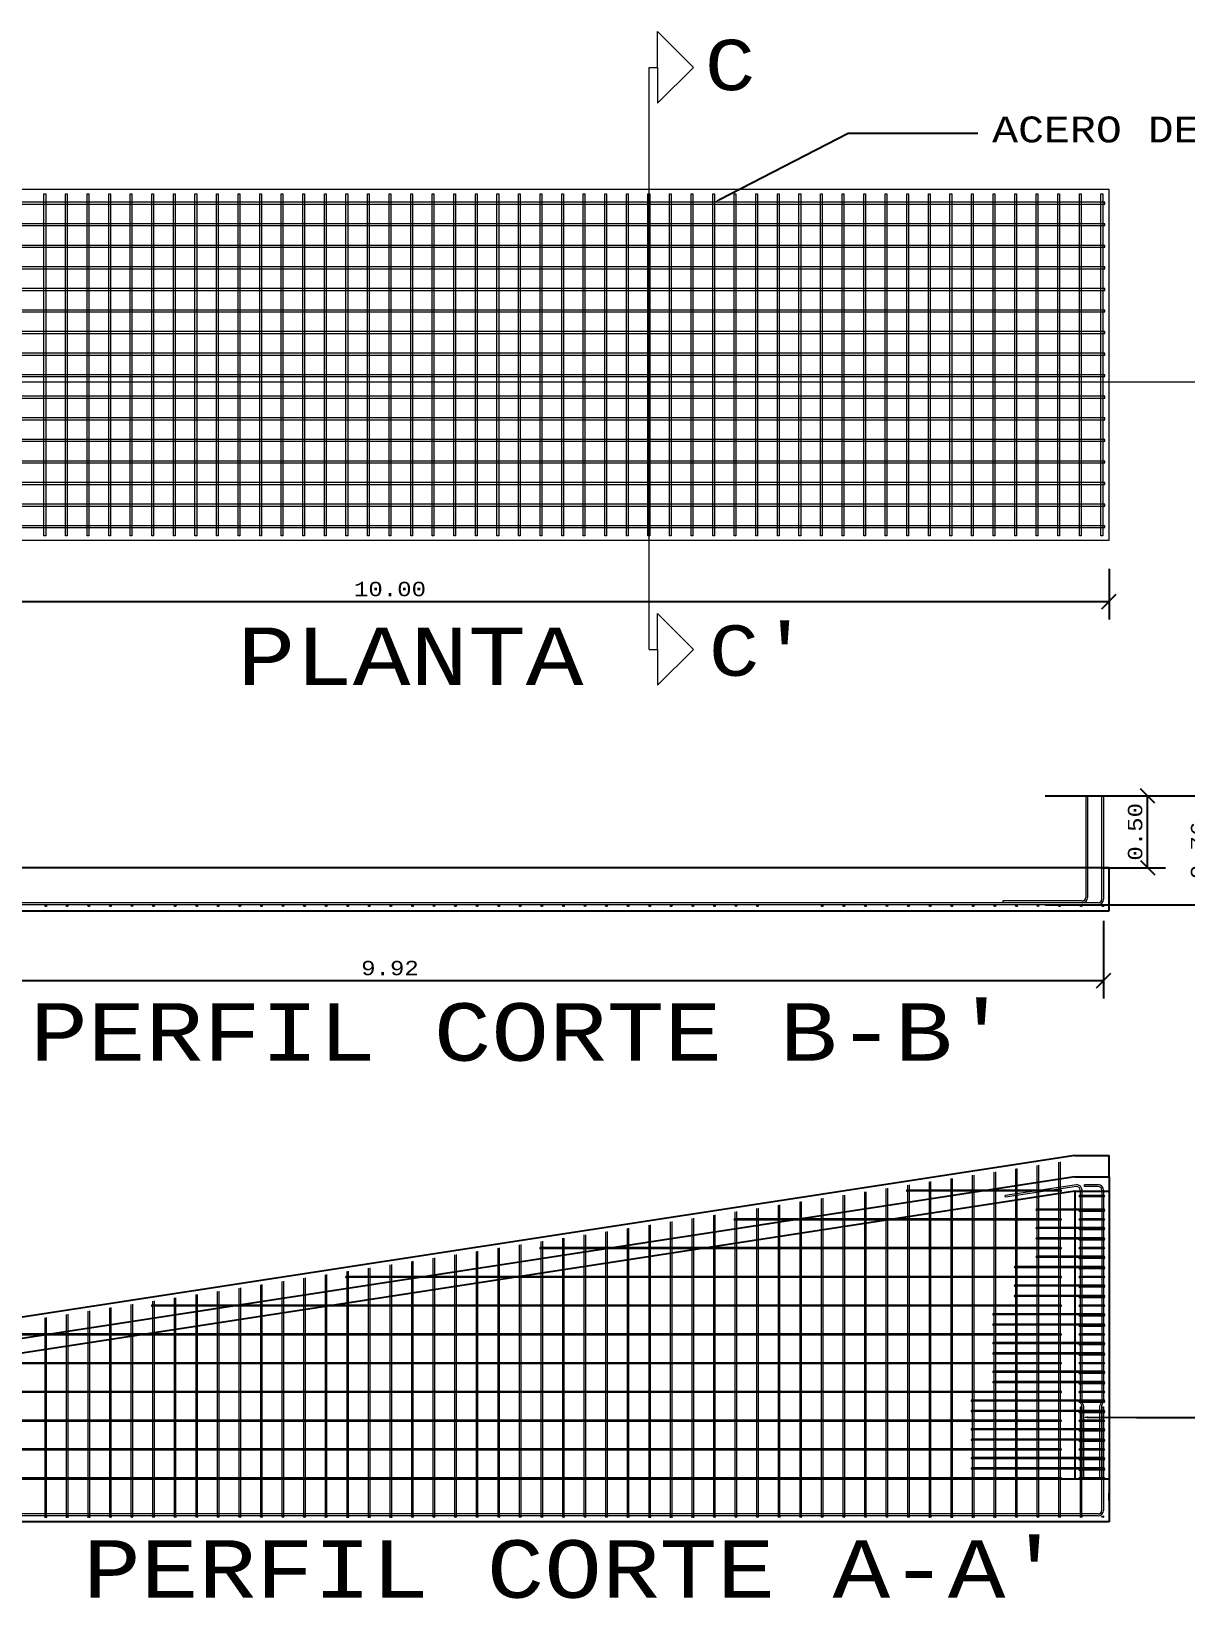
# Model space of a CAD drawing. Header units: metres. Extents: x -108 to 1267, y -15 to 572.
# Drawn here: x 27.94 to 35.96, y 24.5 to 35.4 of the extents above; entities that cross this region are included whole.
import ezdxf
from ezdxf import colors
from ezdxf.entities.mleader import LeaderData, LeaderLine
from ezdxf.math import Vec2, Vec3

# ---------------------------------------------------------------- set-up
doc = ezdxf.new("R2010")
doc.units = ezdxf.units.M
doc.linetypes.add('CENTRO', pattern=[50.8, 31.75, -6.35, 6.35, -6.35])
doc.layers.get('Defpoints').update_dxf_attribs({"lineweight": 0})
for name, color, linetype, lineweight in [('Acero de refuerzo', 150, 'Continuous', 0), ('Acero de refuerzo estribos', 92, 'Continuous', 0), ('Cotas', 144, 'Continuous', 0), ('Ejes', 210, 'CENTRO', 0), ('Muros', 7, 'Continuous', 0)]:
    doc.layers.add(name, color=color, linetype=linetype, lineweight=lineweight)
doc.layers.add('Acero de refuerzo horizontal (transparente)', color=30, linetype='Continuous', lineweight=0, transparency=0.75)
doc.styles.add('corrier new', font='cour.ttf', dxfattribs={"height": 0.1})
doc.styles.get("Standard").update_dxf_attribs({"font": 'cour.ttf', "height": 0.1})
doc.dimstyles.new('Ing_metros_anotativa', dxfattribs={"dimscale": 0, "dimtxt": 0.1, "dimasz": 0.1, "dimexe": 0.125, "dimexo": 0.2, "dimgap": 0.03, "dimtad": 1, "dimzin": 1, "dimdsep": 46, "dimtxsty": 'corrier new', "dimblk": 'OBLIQUE', "dimcen": 0, "dimadec": 0, "dimazin": 0, "dimtfac": 1, "dimtix": 1, "dimtmove": 0, "dimatfit": 3, "dimfxl": 1, "dimarcsym": 0})

# ---------------------------------------------------------------- blocks, each defined once
blk = doc.blocks.new('_Oblique')
at = {"color": 0, "linetype": 'ByBlock', "lineweight": -2}
blk.add_line((-0.5, -0.5), (0.5, 0.5), dxfattribs=at)
blk = doc.blocks.new('*D7')
at = {"layer": 'Cotas', "color": 0, "lineweight": -2, "transparency": 16777216}
for p, q in [((25.431, 31.661), (25.431, 31.31)), ((35.431, 31.661), (35.431, 31.31)), ((25.431, 31.435), (35.431, 31.435))]:
    blk.add_line(p, q, dxfattribs=at)
at = {"layer": 'Defpoints', "color": 0, "transparency": 16777216}
for p in [(25.431, 31.861), (35.431, 31.861), (35.431, 31.435)]:
    blk.add_point(p, dxfattribs=at)
at = {"layer": 'Cotas', "color": 0, "lineweight": -2, "transparency": 16777216, "xscale": 0.1, "yscale": 0.1, "zscale": 0.1, "rotation": 180}
blk.add_blockref('_Oblique', (25.431, 31.435), dxfattribs=at)
at = {"layer": 'Cotas', "color": 0, "lineweight": -2, "transparency": 16777216, "xscale": 0.1, "yscale": 0.1, "zscale": 0.1}
blk.add_blockref('_Oblique', (35.431, 31.435), dxfattribs=at)
at = {"layer": 'Cotas', "color": 0, "transparency": 16777216, "insert": (30.431, 31.521), "char_height": 0.1, "attachment_point": 5, "style": 'corrier new'}
blk.add_mtext('10.00', dxfattribs=at)
blk = doc.blocks.new('acero #4 mas largo')
at = {"layer": 'Acero de refuerzo'}
for p, q in [((31.29, -0.042), (31.29, 0.677)), ((31.29, 0.677), (31.303, 0.677)), ((31.303, 0.677), (31.303, -0.042)), ((21.378, -0.042), (21.378, 0.008)), ((21.378, 0.008), (21.391, 0.008)), ((21.391, -0.042), (21.391, 0.008))]:
    blk.add_line(p, q, dxfattribs=at)
at = {"layer": 'Acero de refuerzo', "transparency": 33554687}
for p, q in [((31.265, -0.067), (21.417, -0.067)), ((31.265, -0.08), (21.417, -0.08))]:
    blk.add_line(p, q, dxfattribs=at)
for centre, radius, start, end in [((21.417, -0.042), 0.0381, 180, 270), ((21.417, -0.042), 0.0254, 180, 270), ((31.265, -0.042), 0.0381, 270, 0), ((31.265, -0.042), 0.0254, 270, 360)]:
    blk.add_arc(centre, radius, start, end, dxfattribs=at)
blk = doc.blocks.new('estribo corte long corto')
at = {"layer": 'Acero de refuerzo estribos', "transparency": 33554687}
for p, q in [((31.307, 0.185), (31.136, 0.185)), ((31.307, 0.177), (31.136, 0.177))]:
    blk.add_line(p, q, dxfattribs=at)
for centre, start, end in [((31.136, 0.181), 90, 270), ((31.307, 0.181), 270, 90)]:
    blk.add_arc(centre, 0.00395, start, end, dxfattribs=at)
blk = doc.blocks.new('*D154')
at = {"layer": 'Cotas', "color": 0, "lineweight": -2, "transparency": 16777216}
for p, q in [((35.393, 29.214), (35.393, 28.674)), ((25.469, 29.175), (25.469, 28.674)), ((25.469, 28.799), (35.393, 28.799))]:
    blk.add_line(p, q, dxfattribs=at)
at = {"layer": 'Defpoints', "color": 0, "transparency": 16777216}
for p in [(25.469, 29.375), (35.393, 29.414), (35.393, 28.799)]:
    blk.add_point(p, dxfattribs=at)
at = {"layer": 'Cotas', "color": 0, "lineweight": -2, "transparency": 16777216, "xscale": 0.1, "yscale": 0.1, "zscale": 0.1, "rotation": 180}
blk.add_blockref('_Oblique', (25.469, 28.799), dxfattribs=at)
at = {"layer": 'Cotas', "color": 0, "lineweight": -2, "transparency": 16777216, "xscale": 0.1, "yscale": 0.1, "zscale": 0.1}
blk.add_blockref('_Oblique', (35.393, 28.799), dxfattribs=at)
at = {"layer": 'Cotas', "color": 0, "transparency": 16777216, "insert": (30.431, 28.885), "char_height": 0.1, "attachment_point": 5, "style": 'corrier new'}
blk.add_mtext('9.92', dxfattribs=at)
blk = doc.blocks.new('*D155')
at = {"layer": 'Cotas', "color": 0, "lineweight": -2, "transparency": 16777216}
for p, q in [((34.987, 30.083), (36.262, 30.083)), ((36.137, 29.325), (36.137, 30.083)), ((34.987, 29.325), (36.262, 29.325))]:
    blk.add_line(p, q, dxfattribs=at)
at = {"layer": 'Defpoints', "color": 0, "transparency": 16777216}
for p in [(34.787, 30.083), (36.137, 30.083), (34.787, 29.325)]:
    blk.add_point(p, dxfattribs=at)
at = {"layer": 'Cotas', "color": 0, "lineweight": -2, "transparency": 16777216, "xscale": 0.1, "yscale": 0.1, "zscale": 0.1}
for p, rotation in [((36.137, 30.083), 90), ((36.137, 29.325), 270)]:
    blk.add_blockref('_Oblique', p, dxfattribs=dict(at, rotation=rotation))
at = {"layer": 'Cotas', "color": 0, "transparency": 16777216, "insert": (36.051, 29.704), "char_height": 0.1, "attachment_point": 5, "rotation": 90, "style": 'corrier new'}
blk.add_mtext('0.76', dxfattribs=at)
blk = doc.blocks.new('*D164')
at = {"layer": 'Cotas', "color": 0, "lineweight": -2, "transparency": 16777216}
for p, q in [((35.387, 30.083), (35.824, 30.083)), ((35.699, 29.583), (35.699, 30.083)), ((35.386, 29.583), (35.824, 29.583))]:
    blk.add_line(p, q, dxfattribs=at)
at = {"layer": 'Defpoints', "color": 0, "transparency": 16777216}
for p in [(35.387, 30.083), (35.699, 30.083), (35.386, 29.583)]:
    blk.add_point(p, dxfattribs=at)
at = {"layer": 'Cotas', "color": 0, "lineweight": -2, "transparency": 16777216, "xscale": 0.1, "yscale": 0.1, "zscale": 0.1}
for p, rotation in [((35.699, 30.083), 90), ((35.699, 29.583), 270)]:
    blk.add_blockref('_Oblique', p, dxfattribs=dict(at, rotation=rotation))
at = {"layer": 'Cotas', "color": 0, "transparency": 16777216, "insert": (35.613, 29.833), "char_height": 0.1, "attachment_point": 5, "rotation": 90, "style": 'corrier new'}
blk.add_mtext('0.50', dxfattribs=at)

msp = doc.modelspace()

# ---------------------------------------------------------------- linework, layer by layer
for p, q in [((35.431, 29.583), (25.431, 29.583)), ((35.431, 29.283), (35.431, 29.583)), ((25.431, 29.283), (35.431, 29.283)), ((35.193, 27.333), (35.193, 25.333))]:
    msp.add_line(p, q)
at = {"transparency": 33554687}
for p, q in [((35.193, 27.583), (25.431, 26.083)), ((35.193, 27.583), (35.431, 27.583)), ((35.431, 27.433), (35.431, 27.583)), ((35.193, 27.433), (25.431, 25.933)), ((35.193, 27.433), (35.431, 27.433)), ((35.431, 27.433), (35.431, 25.033)), ((35.193, 27.333), (25.431, 25.833)), ((35.193, 27.333), (35.431, 27.333))]:
    msp.add_line(p, q, dxfattribs=at)
at = {"color": 7, "transparency": 33554687}
for p, q in [((25.431, 25.333), (35.431, 25.333)), ((35.431, 25.033), (25.431, 25.033))]:
    msp.add_line(p, q, dxfattribs=at)
at = {"color": 251, "true_color": 0x636466, "transparency": 33554687}
for p, q in [((35.431, 25.183), (35.431, 25.233)), ((35.431, 25.033), (25.431, 25.033))]:
    msp.add_line(p, q, dxfattribs=at)
at = {"layer": 'Acero de refuerzo', "transparency": 33554687}
for p, q in [((35.269, 30.083), (35.269, 29.377)), ((35.269, 30.083), (35.282, 30.083)), ((35.282, 30.083), (35.282, 29.583)), ((35.282, 30.083), (35.282, 29.377)), ((35.38, 29.364), (35.38, 30.083)), ((35.38, 30.083), (35.393, 30.083)), ((35.393, 30.083), (35.393, 29.364)), ((35.355, 29.338), (25.507, 29.338)), ((35.355, 29.325), (25.507, 29.325)), ((35.244, 29.352), (34.693, 29.352)), ((34.693, 29.352), (34.693, 29.339)), ((35.244, 29.339), (34.693, 29.339)), ((35.205, 27.379), (34.709, 27.303)), ((35.205, 27.366), (34.711, 27.291)), ((35.355, 27.379), (35.261, 27.379)), ((35.261, 27.366), (35.261, 27.379)), ((35.355, 27.366), (35.261, 27.366)), ((34.711, 27.291), (34.709, 27.303)), ((35.23, 27.341), (35.23, 25.873)), ((35.243, 27.341), (35.243, 25.873)), ((35.38, 27.341), (35.38, 25.873)), ((35.393, 27.341), (35.393, 25.873)), ((35.23, 25.833), (35.23, 25.066)), ((35.23, 25.833), (35.243, 25.833)), ((35.243, 25.066), (35.243, 25.833)), ((35.243, 25.833), (35.243, 25.333)), ((35.256, 25.333), (35.256, 25.833)), ((35.368, 25.333), (35.368, 25.833)), ((35.38, 25.833), (35.38, 25.346)), ((28.03, 25.333), (28.03, 25.063)), ((28.043, 25.063), (28.043, 25.333)), ((28.18, 25.333), (28.18, 25.063)), ((28.193, 25.063), (28.193, 25.333)), ((28.33, 25.333), (28.33, 25.063)), ((28.343, 25.063), (28.343, 25.333)), ((28.48, 25.333), (28.48, 25.066)), ((28.493, 25.066), (28.493, 25.333)), ((28.63, 25.333), (28.63, 25.066)), ((28.643, 25.066), (28.643, 25.333)), ((28.78, 25.333), (28.78, 25.066)), ((28.793, 25.066), (28.793, 25.333)), ((28.93, 25.333), (28.93, 25.066)), ((28.943, 25.066), (28.943, 25.333)), ((29.08, 25.333), (29.08, 25.066)), ((29.093, 25.066), (29.093, 25.333)), ((29.23, 25.333), (29.23, 25.074)), ((29.243, 25.074), (29.243, 25.333)), ((29.38, 25.333), (29.38, 25.074)), ((29.393, 25.074), (29.393, 25.333)), ((29.53, 25.333), (29.53, 25.074)), ((29.543, 25.074), (29.543, 25.333)), ((29.68, 25.333), (29.68, 25.074)), ((29.693, 25.074), (29.693, 25.333)), ((29.83, 25.333), (29.83, 25.074)), ((29.843, 25.074), (29.843, 25.333)), ((29.98, 25.333), (29.98, 25.063)), ((29.993, 25.074), (29.993, 25.333)), ((30.13, 25.333), (30.13, 25.063)), ((30.143, 25.063), (30.143, 25.333)), ((30.28, 25.333), (30.28, 25.063)), ((30.293, 25.063), (30.293, 25.333)), ((30.43, 25.333), (30.43, 25.063)), ((30.443, 25.063), (30.443, 25.333)), ((30.58, 25.333), (30.58, 25.066)), ((30.593, 25.066), (30.593, 25.333)), ((30.73, 25.333), (30.73, 25.066)), ((30.743, 25.066), (30.743, 25.333)), ((30.88, 25.333), (30.88, 25.066)), ((30.893, 25.066), (30.893, 25.333)), ((31.03, 25.333), (31.03, 25.066)), ((31.043, 25.066), (31.043, 25.333)), ((31.18, 25.333), (31.18, 25.066)), ((31.193, 25.066), (31.193, 25.333)), ((31.33, 25.333), (31.33, 25.074)), ((31.343, 25.074), (31.343, 25.333)), ((31.48, 25.333), (31.48, 25.074)), ((31.493, 25.074), (31.493, 25.333)), ((31.63, 25.333), (31.63, 25.074)), ((31.643, 25.074), (31.643, 25.333)), ((31.78, 25.333), (31.78, 25.074)), ((31.793, 25.074), (31.793, 25.333)), ((31.93, 25.333), (31.93, 25.074)), ((31.943, 25.074), (31.943, 25.333)), ((32.08, 25.333), (32.08, 25.063)), ((32.093, 25.074), (32.093, 25.333)), ((32.23, 25.333), (32.23, 25.063)), ((32.243, 25.063), (32.243, 25.333)), ((32.38, 25.333), (32.38, 25.063)), ((32.393, 25.063), (32.393, 25.333)), ((32.53, 25.333), (32.53, 25.063)), ((32.543, 25.063), (32.543, 25.333)), ((32.68, 25.333), (32.68, 25.066)), ((32.693, 25.066), (32.693, 25.333)), ((32.83, 25.333), (32.83, 25.066)), ((32.843, 25.066), (32.843, 25.333)), ((32.98, 25.333), (32.98, 25.066)), ((32.993, 25.066), (32.993, 25.333)), ((33.13, 25.333), (33.13, 25.066)), ((33.143, 25.066), (33.143, 25.333)), ((33.28, 25.333), (33.28, 25.066)), ((33.293, 25.066), (33.293, 25.333)), ((33.43, 25.333), (33.43, 25.074)), ((33.443, 25.074), (33.443, 25.333)), ((33.58, 25.333), (33.58, 25.074)), ((33.593, 25.074), (33.593, 25.333)), ((33.73, 25.333), (33.73, 25.074)), ((33.743, 25.074), (33.743, 25.333)), ((33.88, 25.333), (33.88, 25.074)), ((33.893, 25.074), (33.893, 25.333)), ((34.03, 25.333), (34.03, 25.074)), ((34.043, 25.074), (34.043, 25.333)), ((34.18, 25.333), (34.18, 25.063)), ((34.193, 25.074), (34.193, 25.333)), ((34.33, 25.333), (34.33, 25.063)), ((34.343, 25.063), (34.343, 25.333)), ((34.48, 25.333), (34.48, 25.063)), ((34.493, 25.063), (34.493, 25.333)), ((34.63, 25.333), (34.63, 25.063)), ((34.643, 25.063), (34.643, 25.333)), ((34.78, 25.333), (34.78, 25.066)), ((34.793, 25.066), (34.793, 25.333)), ((34.93, 25.333), (34.93, 25.066)), ((34.943, 25.066), (34.943, 25.333)), ((35.08, 25.333), (35.08, 25.066)), ((35.093, 25.066), (35.093, 25.333)), ((35.38, 25.333), (35.368, 25.333))]:
    msp.add_line(p, q, dxfattribs=at)
at = {"layer": 'Acero de refuerzo', "transparency": 33554495}
for p, q in [((34.78, 27.49), (34.78, 25.741)), ((34.793, 25.741), (34.793, 27.492)), ((34.93, 27.513), (34.93, 25.741)), ((34.943, 25.741), (34.943, 27.515)), ((35.08, 27.536), (35.08, 25.741)), ((35.093, 25.741), (35.093, 27.538)), ((34.03, 27.375), (34.03, 25.741)), ((34.043, 25.741), (34.043, 27.377)), ((34.18, 27.398), (34.18, 25.741)), ((34.193, 25.741), (34.193, 27.4)), ((34.33, 27.421), (34.33, 25.741)), ((34.343, 25.741), (34.343, 27.423)), ((34.48, 27.444), (34.48, 25.741)), ((34.493, 25.741), (34.493, 27.446)), ((34.63, 27.467), (34.63, 25.741)), ((34.643, 25.741), (34.643, 27.469)), ((33.28, 27.259), (33.28, 25.741)), ((33.293, 25.741), (33.293, 27.261)), ((33.43, 27.282), (33.43, 25.741)), ((33.443, 25.741), (33.443, 27.284)), ((33.58, 27.305), (33.58, 25.741)), ((33.593, 25.741), (33.593, 27.307)), ((33.73, 27.329), (33.73, 25.741)), ((33.743, 25.741), (33.743, 27.33)), ((33.88, 27.352), (33.88, 25.741)), ((33.893, 25.741), (33.893, 27.354)), ((32.53, 27.144), (32.53, 25.741)), ((32.543, 25.741), (32.543, 27.146)), ((32.68, 27.167), (32.68, 25.741)), ((32.693, 25.741), (32.693, 27.169)), ((32.83, 27.19), (32.83, 25.741)), ((32.843, 25.741), (32.843, 27.192)), ((32.98, 27.213), (32.98, 25.741)), ((32.993, 25.741), (32.993, 27.215)), ((33.13, 27.236), (33.13, 25.741)), ((33.143, 25.741), (33.143, 27.238)), ((31.93, 27.052), (31.93, 25.741)), ((31.943, 25.741), (31.943, 27.054)), ((32.08, 27.075), (32.08, 25.741)), ((32.093, 25.741), (32.093, 27.077)), ((32.23, 27.098), (32.23, 25.741)), ((32.243, 25.741), (32.243, 27.1)), ((32.38, 27.121), (32.38, 25.741)), ((32.393, 25.741), (32.393, 27.123)), ((31.18, 26.937), (31.18, 25.741)), ((31.193, 25.741), (31.193, 26.939)), ((31.33, 26.96), (31.33, 25.741)), ((31.343, 25.741), (31.343, 26.962)), ((31.48, 26.983), (31.48, 25.741)), ((31.493, 25.741), (31.493, 26.985)), ((31.63, 27.006), (31.63, 25.741)), ((31.643, 25.741), (31.643, 27.008)), ((31.78, 27.029), (31.78, 25.741)), ((31.793, 25.741), (31.793, 27.031)), ((30.43, 26.821), (30.43, 25.741)), ((30.443, 25.741), (30.443, 26.823)), ((30.58, 26.844), (30.58, 25.741)), ((30.593, 25.741), (30.593, 26.846)), ((30.73, 26.868), (30.73, 25.741)), ((30.743, 25.741), (30.743, 26.869)), ((30.88, 26.891), (30.88, 25.741)), ((30.893, 25.741), (30.893, 26.893)), ((31.03, 26.914), (31.03, 25.741)), ((31.043, 25.741), (31.043, 26.916)), ((29.693, 25.741), (29.693, 26.708)), ((29.83, 26.729), (29.83, 25.741)), ((29.843, 25.741), (29.843, 26.731)), ((29.98, 26.752), (29.98, 25.741)), ((29.993, 25.741), (29.993, 26.754)), ((30.13, 26.775), (30.13, 25.741)), ((30.143, 25.741), (30.143, 26.777)), ((30.28, 26.798), (30.28, 25.741)), ((30.293, 25.741), (30.293, 26.8)), ((29.08, 26.614), (29.08, 25.741)), ((29.093, 25.741), (29.093, 26.616)), ((29.23, 26.637), (29.23, 25.741)), ((29.243, 25.741), (29.243, 26.639)), ((29.38, 26.66), (29.38, 25.741)), ((29.393, 25.741), (29.393, 26.662)), ((29.53, 26.683), (29.53, 25.741)), ((29.543, 25.741), (29.543, 26.685)), ((29.68, 26.706), (29.68, 25.741)), ((28.33, 26.499), (28.33, 25.741)), ((28.343, 25.741), (28.343, 26.501)), ((28.48, 26.522), (28.48, 25.741)), ((28.493, 25.741), (28.493, 26.524)), ((28.63, 26.545), (28.63, 25.741)), ((28.643, 25.741), (28.643, 26.547)), ((28.78, 26.568), (28.78, 25.741)), ((28.793, 25.741), (28.793, 26.57)), ((28.93, 26.591), (28.93, 25.741)), ((28.943, 25.741), (28.943, 26.593)), ((28.03, 26.453), (28.03, 25.741)), ((28.043, 25.741), (28.043, 26.455)), ((28.18, 26.476), (28.18, 25.741)), ((28.193, 25.741), (28.193, 26.478)), ((28.03, 25.741), (28.03, 25.341)), ((28.043, 25.341), (28.043, 25.741)), ((28.18, 25.741), (28.18, 25.341)), ((28.193, 25.341), (28.193, 25.741)), ((28.33, 25.741), (28.33, 25.341)), ((28.343, 25.341), (28.343, 25.741)), ((28.48, 25.741), (28.48, 25.341)), ((28.493, 25.341), (28.493, 25.741)), ((28.63, 25.741), (28.63, 25.341)), ((28.643, 25.341), (28.643, 25.741)), ((28.78, 25.741), (28.78, 25.341)), ((28.793, 25.341), (28.793, 25.741)), ((28.93, 25.741), (28.93, 25.341)), ((28.943, 25.341), (28.943, 25.741)), ((29.08, 25.741), (29.08, 25.341)), ((29.093, 25.341), (29.093, 25.741)), ((29.23, 25.741), (29.23, 25.341)), ((29.243, 25.341), (29.243, 25.741)), ((29.38, 25.741), (29.38, 25.341)), ((29.393, 25.341), (29.393, 25.741)), ((29.53, 25.741), (29.53, 25.341)), ((29.543, 25.341), (29.543, 25.741)), ((29.68, 25.741), (29.68, 25.341)), ((29.693, 25.341), (29.693, 25.741)), ((29.83, 25.741), (29.83, 25.341)), ((29.843, 25.341), (29.843, 25.741)), ((29.98, 25.741), (29.98, 25.341)), ((29.993, 25.341), (29.993, 25.741)), ((30.13, 25.741), (30.13, 25.341)), ((30.143, 25.341), (30.143, 25.741)), ((30.28, 25.741), (30.28, 25.341)), ((30.293, 25.341), (30.293, 25.741)), ((30.43, 25.741), (30.43, 25.341)), ((30.443, 25.341), (30.443, 25.741)), ((30.58, 25.741), (30.58, 25.341)), ((30.593, 25.341), (30.593, 25.741)), ((30.73, 25.741), (30.73, 25.341)), ((30.743, 25.341), (30.743, 25.741)), ((30.88, 25.741), (30.88, 25.341)), ((30.893, 25.341), (30.893, 25.741)), ((31.03, 25.741), (31.03, 25.341)), ((31.043, 25.341), (31.043, 25.741)), ((31.18, 25.741), (31.18, 25.341)), ((31.193, 25.341), (31.193, 25.741)), ((31.33, 25.741), (31.33, 25.341)), ((31.343, 25.341), (31.343, 25.741)), ((31.48, 25.741), (31.48, 25.341)), ((31.493, 25.341), (31.493, 25.741)), ((31.63, 25.741), (31.63, 25.341)), ((31.643, 25.341), (31.643, 25.741)), ((31.78, 25.741), (31.78, 25.341)), ((31.793, 25.341), (31.793, 25.741)), ((31.93, 25.741), (31.93, 25.341)), ((31.943, 25.341), (31.943, 25.741)), ((32.08, 25.741), (32.08, 25.341)), ((32.093, 25.341), (32.093, 25.741)), ((32.23, 25.741), (32.23, 25.341)), ((32.243, 25.341), (32.243, 25.741)), ((32.38, 25.741), (32.38, 25.341)), ((32.393, 25.341), (32.393, 25.741)), ((32.53, 25.741), (32.53, 25.341)), ((32.543, 25.341), (32.543, 25.741)), ((32.68, 25.741), (32.68, 25.341)), ((32.693, 25.341), (32.693, 25.741)), ((32.83, 25.741), (32.83, 25.341)), ((32.843, 25.341), (32.843, 25.741)), ((32.98, 25.741), (32.98, 25.341)), ((32.993, 25.341), (32.993, 25.741)), ((33.13, 25.741), (33.13, 25.341)), ((33.143, 25.341), (33.143, 25.741)), ((33.28, 25.741), (33.28, 25.341)), ((33.293, 25.341), (33.293, 25.741)), ((33.43, 25.741), (33.43, 25.341)), ((33.443, 25.341), (33.443, 25.741)), ((33.58, 25.741), (33.58, 25.341)), ((33.593, 25.341), (33.593, 25.741)), ((33.73, 25.741), (33.73, 25.341)), ((33.743, 25.341), (33.743, 25.741)), ((33.88, 25.741), (33.88, 25.341)), ((33.893, 25.341), (33.893, 25.741)), ((34.03, 25.741), (34.03, 25.341)), ((34.043, 25.341), (34.043, 25.741)), ((34.18, 25.741), (34.18, 25.341)), ((34.193, 25.341), (34.193, 25.741)), ((34.33, 25.741), (34.33, 25.341)), ((34.343, 25.341), (34.343, 25.741)), ((34.48, 25.741), (34.48, 25.341)), ((34.493, 25.341), (34.493, 25.741)), ((34.63, 25.741), (34.63, 25.341)), ((34.643, 25.341), (34.643, 25.741)), ((34.78, 25.741), (34.78, 25.341)), ((34.793, 25.341), (34.793, 25.741)), ((34.93, 25.741), (34.93, 25.341)), ((34.943, 25.341), (34.943, 25.741)), ((35.08, 25.741), (35.08, 25.341)), ((35.093, 25.341), (35.093, 25.741))]:
    msp.add_line(p, q, dxfattribs=at)
at = {"layer": 'Acero de refuerzo'}
for points in [[(28.037, 34.271), (28.037, 31.891), (28.025, 31.891), (28.025, 34.271)], [(28.187, 34.271), (28.187, 31.891), (28.175, 31.891), (28.175, 34.271)], [(28.337, 34.271), (28.337, 31.891), (28.325, 31.891), (28.325, 34.271)], [(28.487, 34.271), (28.487, 31.891), (28.475, 31.891), (28.475, 34.271)], [(28.637, 34.271), (28.637, 31.891), (28.625, 31.891), (28.625, 34.271)], [(28.787, 34.271), (28.787, 31.891), (28.775, 31.891), (28.775, 34.271)], [(28.937, 34.271), (28.937, 31.891), (28.925, 31.891), (28.925, 34.271)], [(29.087, 34.271), (29.087, 31.891), (29.075, 31.891), (29.075, 34.271)], [(29.237, 34.271), (29.237, 31.891), (29.225, 31.891), (29.225, 34.271)], [(29.387, 34.271), (29.387, 31.891), (29.375, 31.891), (29.375, 34.271)], [(29.537, 34.271), (29.537, 31.891), (29.525, 31.891), (29.525, 34.271)], [(29.687, 34.271), (29.687, 31.891), (29.675, 31.891), (29.675, 34.271)], [(29.837, 34.271), (29.837, 31.891), (29.825, 31.891), (29.825, 34.271)], [(29.987, 34.271), (29.987, 31.891), (29.975, 31.891), (29.975, 34.271)], [(30.137, 34.271), (30.137, 31.891), (30.125, 31.891), (30.125, 34.271)], [(30.287, 34.271), (30.287, 31.891), (30.275, 31.891), (30.275, 34.271)], [(30.437, 34.271), (30.437, 31.891), (30.425, 31.891), (30.425, 34.271)], [(30.587, 34.271), (30.587, 31.891), (30.575, 31.891), (30.575, 34.271)], [(30.737, 34.271), (30.737, 31.891), (30.725, 31.891), (30.725, 34.271)], [(30.887, 34.271), (30.887, 31.891), (30.875, 31.891), (30.875, 34.271)], [(31.037, 34.271), (31.037, 31.891), (31.025, 31.891), (31.025, 34.271)], [(31.187, 34.271), (31.187, 31.891), (31.175, 31.891), (31.175, 34.271)], [(31.337, 34.271), (31.337, 31.891), (31.325, 31.891), (31.325, 34.271)], [(31.487, 34.271), (31.487, 31.891), (31.475, 31.891), (31.475, 34.271)], [(31.637, 34.271), (31.637, 31.891), (31.625, 31.891), (31.625, 34.271)], [(31.787, 34.271), (31.787, 31.891), (31.775, 31.891), (31.775, 34.271)], [(31.937, 34.271), (31.937, 31.891), (31.925, 31.891), (31.925, 34.271)], [(32.087, 34.271), (32.087, 31.891), (32.075, 31.891), (32.075, 34.271)], [(32.237, 34.271), (32.237, 31.891), (32.225, 31.891), (32.225, 34.271)], [(32.387, 34.271), (32.387, 31.891), (32.375, 31.891), (32.375, 34.271)], [(32.537, 34.271), (32.537, 31.891), (32.525, 31.891), (32.525, 34.271)], [(32.687, 34.271), (32.687, 31.891), (32.675, 31.891), (32.675, 34.271)], [(32.837, 34.271), (32.837, 31.891), (32.825, 31.891), (32.825, 34.271)], [(32.987, 34.271), (32.987, 31.891), (32.975, 31.891), (32.975, 34.271)], [(33.137, 34.271), (33.137, 31.891), (33.125, 31.891), (33.125, 34.271)], [(33.287, 34.271), (33.287, 31.891), (33.275, 31.891), (33.275, 34.271)], [(33.437, 34.271), (33.437, 31.891), (33.425, 31.891), (33.425, 34.271)], [(33.587, 34.271), (33.587, 31.891), (33.575, 31.891), (33.575, 34.271)], [(33.737, 34.271), (33.737, 31.891), (33.725, 31.891), (33.725, 34.271)], [(33.887, 34.271), (33.887, 31.891), (33.875, 31.891), (33.875, 34.271)], [(34.037, 34.271), (34.037, 31.891), (34.025, 31.891), (34.025, 34.271)], [(34.187, 34.271), (34.187, 31.891), (34.175, 31.891), (34.175, 34.271)], [(34.337, 34.271), (34.337, 31.891), (34.325, 31.891), (34.325, 34.271)], [(34.487, 34.271), (34.487, 31.891), (34.475, 31.891), (34.475, 34.271)], [(34.637, 34.271), (34.637, 31.891), (34.625, 31.891), (34.625, 34.271)], [(34.787, 34.271), (34.787, 31.891), (34.775, 31.891), (34.775, 34.271)], [(34.937, 34.271), (34.937, 31.891), (34.925, 31.891), (34.925, 34.271)], [(35.087, 34.271), (35.087, 31.891), (35.075, 31.891), (35.075, 34.271)], [(35.237, 34.271), (35.237, 31.891), (35.225, 31.891), (35.225, 34.271)], [(35.387, 34.271), (35.387, 31.891), (35.375, 31.891), (35.375, 34.271)], [(25.461, 34.212), (25.461, 34.199), (35.401, 34.199), (35.401, 34.212)], [(25.461, 34.062), (25.461, 34.049), (35.401, 34.049), (35.401, 34.062)], [(25.461, 33.912), (25.461, 33.899), (35.401, 33.899), (35.401, 33.912)], [(25.461, 33.762), (25.461, 33.749), (35.401, 33.749), (35.401, 33.762)], [(25.461, 33.612), (25.461, 33.599), (35.401, 33.599), (35.401, 33.612)], [(25.461, 33.462), (25.461, 33.449), (35.401, 33.449), (35.401, 33.462)], [(25.461, 33.312), (25.461, 33.299), (35.401, 33.299), (35.401, 33.312)], [(25.461, 33.162), (25.461, 33.149), (35.401, 33.149), (35.401, 33.162)], [(25.461, 33.012), (25.461, 32.999), (35.401, 32.999), (35.401, 33.012)], [(25.461, 32.862), (25.461, 32.849), (35.401, 32.849), (35.401, 32.862)], [(25.461, 32.712), (25.461, 32.699), (35.401, 32.699), (35.401, 32.712)], [(25.461, 32.562), (25.461, 32.549), (35.401, 32.549), (35.401, 32.562)], [(25.461, 32.412), (25.461, 32.399), (35.401, 32.399), (35.401, 32.412)], [(25.461, 32.262), (25.461, 32.249), (35.401, 32.249), (35.401, 32.262)], [(25.461, 32.112), (25.461, 32.099), (35.401, 32.099), (35.401, 32.112)], [(25.461, 31.962), (25.461, 31.949), (35.401, 31.949), (35.401, 31.962)]]:
    msp.add_lwpolyline(points, close=True, dxfattribs=at)
for centre in [(28.037, 29.319), (28.187, 29.319), (28.337, 29.319), (28.487, 29.319), (28.637, 29.319), (28.787, 29.319), (28.937, 29.319), (29.087, 29.319), (29.237, 29.319), (29.387, 29.319), (29.537, 29.319), (29.687, 29.319), (29.837, 29.319), (29.987, 29.319), (30.137, 29.319), (30.287, 29.319), (30.437, 29.319), (30.587, 29.319), (30.737, 29.319), (30.887, 29.319), (31.037, 29.319), (31.187, 29.319), (31.337, 29.319), (31.487, 29.319), (31.637, 29.319), (31.787, 29.319), (31.937, 29.319), (32.087, 29.319), (32.237, 29.319), (32.387, 29.319), (32.537, 29.319), (32.687, 29.319), (32.837, 29.319), (32.987, 29.319), (33.437, 29.319), (33.587, 29.319), (33.737, 29.319), (33.887, 29.319), (34.037, 29.319), (34.187, 29.319), (34.337, 29.319), (34.487, 29.319), (34.637, 29.319), (34.787, 29.319), (34.937, 29.319), (35.087, 29.319), (35.237, 29.319), (35.387, 29.319), (28.037, 25.07), (28.187, 25.07), (28.337, 25.07), (28.487, 25.07), (28.637, 25.07), (28.787, 25.07), (28.937, 25.07), (29.087, 25.07), (29.237, 25.07), (29.387, 25.07), (29.537, 25.07), (29.687, 25.07), (29.837, 25.07), (29.987, 25.07), (30.137, 25.07), (30.287, 25.07), (30.437, 25.07), (30.587, 25.07), (30.737, 25.07), (30.887, 25.07), (31.037, 25.07), (31.187, 25.07), (31.337, 25.07), (31.487, 25.07), (31.637, 25.07), (31.787, 25.07), (31.937, 25.07), (32.087, 25.07), (32.237, 25.07), (32.387, 25.07), (32.537, 25.07), (32.687, 25.07), (32.837, 25.07), (32.987, 25.07), (33.137, 25.07), (33.287, 25.07), (33.437, 25.07), (33.587, 25.07), (33.737, 25.07), (33.887, 25.07), (34.037, 25.07), (34.187, 25.07), (34.337, 25.07), (34.487, 25.07), (34.637, 25.07), (34.787, 25.07), (34.937, 25.07), (35.087, 25.07), (35.237, 25.07), (35.387, 25.07)]:
    msp.add_circle(centre, 0.00635, dxfattribs=at)
at = {"layer": 'Acero de refuerzo', "transparency": 33554687}
for centre, radius, start, end in [((35.244, 29.377), 0.0381, 270, 0), ((35.244, 29.377), 0.0254, 270, 0), ((35.355, 29.364), 0.0381, 270, 0), ((35.355, 29.364), 0.0254, 270, 360), ((35.205, 27.341), 0.0381, 0, 90), ((35.205, 27.341), 0.0254, 0, 90), ((35.355, 27.341), 0.0381, 0, 90), ((35.355, 27.341), 0.0254, 0, 90)]:
    msp.add_arc(centre, radius, start, end, dxfattribs=at)
for points in [[(35.243, 25.833), (35.243, 25.849), (35.23, 25.862), (35.23, 25.873)], [(35.256, 25.833), (35.256, 25.849), (35.243, 25.862), (35.243, 25.873)], [(35.368, 25.833), (35.368, 25.849), (35.38, 25.862), (35.38, 25.873)], [(35.38, 25.833), (35.38, 25.849), (35.393, 25.862), (35.393, 25.873)]]:
    msp.add_open_spline(points, degree=3, dxfattribs=at)
at = {"layer": 'Acero de refuerzo estribos', "transparency": 33554495}
for p, q in [((35.097, 27.341), (34.026, 27.341)), ((35.097, 27.333), (34.026, 27.333)), ((35.097, 27.141), (32.826, 27.141)), ((35.097, 27.133), (32.826, 27.133)), ((35.097, 26.941), (31.476, 26.941)), ((35.097, 26.933), (31.476, 26.933)), ((35.097, 26.741), (30.126, 26.741)), ((35.097, 26.733), (30.126, 26.733)), ((35.097, 26.541), (28.776, 26.541)), ((35.097, 26.533), (28.776, 26.533)), ((35.097, 26.341), (27.426, 26.341)), ((35.097, 26.333), (27.426, 26.333)), ((35.097, 26.141), (26.076, 26.141)), ((35.097, 26.133), (26.076, 26.133)), ((35.097, 25.941), (25.476, 25.941)), ((35.097, 25.933), (25.476, 25.933)), ((35.097, 25.741), (25.476, 25.741)), ((35.097, 25.733), (25.476, 25.733)), ((35.097, 25.541), (25.476, 25.541)), ((35.097, 25.533), (25.476, 25.533)), ((35.097, 25.341), (25.476, 25.341)), ((35.097, 25.333), (25.476, 25.333))]:
    msp.add_line(p, q, dxfattribs=at)
for centre, start, end in [((34.026, 27.337), 90, 270), ((35.097, 27.337), 270, 90), ((32.826, 27.137), 90, 270), ((35.097, 27.137), 270, 90), ((31.476, 26.937), 90, 270), ((35.097, 26.937), 270, 90), ((30.126, 26.737), 90, 270), ((35.097, 26.737), 270, 90), ((28.776, 26.537), 90, 270), ((35.097, 26.537), 270, 90), ((35.097, 26.337), 270, 90), ((35.097, 26.137), 270, 90), ((35.097, 25.937), 270, 90), ((35.097, 25.737), 270, 90), ((35.097, 25.537), 270, 90), ((35.097, 25.337), 270, 90)]:
    msp.add_arc(centre, 0.00395, start, end, dxfattribs=at)
at = {"layer": 'Acero de refuerzo horizontal (transparente)', "transparency": 33554495}
for p, q in [((35.397, 27.209), (34.926, 27.209)), ((35.397, 27.201), (34.926, 27.201)), ((35.397, 27.201), (35.226, 27.201)), ((35.397, 27.193), (35.226, 27.193)), ((35.397, 27.081), (34.926, 27.081)), ((35.397, 27.073), (34.926, 27.073)), ((35.397, 27.073), (35.226, 27.073)), ((35.397, 27.065), (35.226, 27.065)), ((35.397, 27.009), (34.926, 27.009)), ((35.397, 27.001), (34.926, 27.001)), ((35.397, 27.001), (35.226, 27.001)), ((35.397, 26.993), (35.226, 26.993)), ((35.397, 26.881), (34.926, 26.881)), ((35.397, 26.873), (34.926, 26.873)), ((35.397, 26.873), (35.226, 26.873)), ((35.397, 26.865), (35.226, 26.865)), ((35.397, 26.809), (34.776, 26.809)), ((35.397, 26.801), (34.776, 26.801)), ((35.397, 26.801), (35.226, 26.801)), ((35.397, 26.793), (35.226, 26.793)), ((35.397, 26.681), (34.776, 26.681)), ((35.397, 26.673), (34.776, 26.673)), ((35.397, 26.609), (34.776, 26.609)), ((35.397, 26.601), (34.776, 26.601)), ((35.397, 26.673), (35.226, 26.673)), ((35.397, 26.665), (35.226, 26.665)), ((35.397, 26.601), (35.226, 26.601)), ((35.397, 26.593), (35.226, 26.593)), ((35.397, 26.481), (34.626, 26.481)), ((35.397, 26.473), (34.626, 26.473)), ((35.397, 26.409), (34.626, 26.409)), ((35.397, 26.401), (34.626, 26.401)), ((35.397, 26.473), (35.226, 26.473)), ((35.397, 26.465), (35.226, 26.465)), ((35.397, 26.401), (35.226, 26.401)), ((35.397, 26.393), (35.226, 26.393)), ((35.397, 26.281), (34.626, 26.281)), ((35.397, 26.273), (34.626, 26.273)), ((35.397, 26.273), (35.226, 26.273)), ((35.397, 26.209), (34.626, 26.209)), ((35.397, 26.201), (34.626, 26.201)), ((35.397, 26.265), (35.226, 26.265)), ((35.397, 26.201), (35.226, 26.201)), ((35.397, 26.193), (35.226, 26.193)), ((35.397, 26.081), (34.626, 26.081)), ((35.397, 26.073), (34.626, 26.073)), ((35.397, 26.073), (35.226, 26.073)), ((35.397, 26.065), (35.226, 26.065)), ((35.397, 26.009), (34.626, 26.009)), ((35.397, 26.001), (34.626, 26.001)), ((35.397, 26.001), (35.226, 26.001)), ((35.397, 25.993), (35.226, 25.993)), ((35.397, 25.881), (34.476, 25.881)), ((35.397, 25.873), (34.476, 25.873)), ((35.397, 25.873), (35.226, 25.873)), ((35.397, 25.865), (35.226, 25.865)), ((35.397, 25.809), (34.476, 25.809)), ((35.397, 25.801), (34.476, 25.801)), ((35.397, 25.801), (35.226, 25.801)), ((35.397, 25.793), (35.226, 25.793)), ((35.397, 25.681), (34.476, 25.681)), ((35.397, 25.673), (34.476, 25.673)), ((35.397, 25.673), (35.226, 25.673)), ((35.397, 25.665), (35.226, 25.665)), ((35.397, 25.609), (34.476, 25.609)), ((35.397, 25.601), (34.476, 25.601)), ((35.397, 25.601), (35.226, 25.601)), ((35.397, 25.593), (35.226, 25.593)), ((35.397, 25.481), (34.476, 25.481)), ((35.397, 25.473), (34.476, 25.473)), ((35.397, 25.409), (34.476, 25.409)), ((35.397, 25.401), (34.476, 25.401)), ((35.397, 25.473), (35.226, 25.473)), ((35.397, 25.465), (35.226, 25.465)), ((35.397, 25.401), (35.226, 25.401)), ((35.397, 25.393), (35.226, 25.393))]:
    msp.add_line(p, q, dxfattribs=at)
for centre, start, end in [((34.926, 27.205), 90, 270), ((35.226, 27.197), 90, 270), ((35.397, 27.205), 270, 90), ((35.397, 27.197), 270, 90), ((34.926, 27.077), 90, 270), ((35.226, 27.069), 90, 270), ((35.397, 27.077), 270, 90), ((35.397, 27.069), 270, 90), ((34.926, 27.005), 90, 270), ((35.226, 26.997), 90, 270), ((35.397, 27.005), 270, 90), ((35.397, 26.997), 270, 90), ((34.926, 26.877), 90, 270), ((35.226, 26.869), 90, 270), ((35.397, 26.877), 270, 90), ((35.397, 26.869), 270, 90), ((34.776, 26.805), 90, 270), ((35.226, 26.797), 90, 270), ((35.397, 26.805), 270, 90), ((35.397, 26.797), 270, 90), ((34.776, 26.677), 90, 270), ((34.776, 26.605), 90, 270), ((35.226, 26.669), 90, 270), ((35.226, 26.597), 90, 270), ((35.397, 26.677), 270, 90), ((35.397, 26.669), 270, 90), ((35.397, 26.605), 270, 90), ((35.397, 26.597), 270, 90), ((34.626, 26.477), 90, 270), ((34.626, 26.405), 90, 270), ((35.226, 26.469), 90, 270), ((35.226, 26.397), 90, 270), ((35.397, 26.477), 270, 90), ((35.397, 26.469), 270, 90), ((35.397, 26.405), 270, 90), ((35.397, 26.397), 270, 90), ((34.626, 26.277), 90, 270), ((35.226, 26.269), 90, 270), ((35.397, 26.277), 270, 90), ((35.397, 26.269), 270, 90), ((34.626, 26.205), 90, 270), ((35.226, 26.197), 90, 270), ((35.397, 26.205), 270, 90), ((35.397, 26.197), 270, 90), ((34.626, 26.077), 90, 270), ((35.226, 26.069), 90, 270), ((35.397, 26.077), 270, 90), ((35.397, 26.069), 270, 90), ((34.626, 26.005), 90, 270), ((35.226, 25.997), 90, 270), ((35.397, 26.005), 270, 90), ((35.397, 25.997), 270, 90), ((34.476, 25.877), 90, 270), ((35.226, 25.869), 90, 270), ((35.397, 25.877), 270, 90), ((35.397, 25.869), 270, 90), ((34.476, 25.805), 90, 270), ((35.226, 25.797), 90, 270), ((35.397, 25.805), 270, 90), ((35.397, 25.797), 270, 90), ((34.476, 25.677), 90, 270), ((35.226, 25.669), 90, 270), ((35.397, 25.677), 270, 90), ((35.397, 25.669), 270, 90), ((34.476, 25.605), 90, 270), ((35.226, 25.597), 90, 270), ((35.397, 25.605), 270, 90), ((35.397, 25.597), 270, 90), ((34.476, 25.477), 90, 270), ((34.476, 25.405), 90, 270), ((35.226, 25.469), 90, 270), ((35.226, 25.397), 90, 270), ((35.397, 25.477), 270, 90), ((35.397, 25.469), 270, 90), ((35.397, 25.405), 270, 90), ((35.397, 25.397), 270, 90)]:
    msp.add_arc(centre, 0.00395, start, end, dxfattribs=at)
at = {"layer": 'Ejes', "transparency": 33554687}
for p, q in [((32.291, 35.15), (32.291, 35.4)), ((32.291, 35.4), (32.541, 35.15)), ((32.233, 31.102), (32.233, 35.15)), ((32.233, 35.15), (32.291, 35.15)), ((32.291, 35.15), (32.291, 34.9)), ((32.291, 34.9), (32.541, 35.15)), ((37.293, 32.96), (23.84, 32.96)), ((32.291, 31.102), (32.291, 31.352)), ((32.291, 31.352), (32.541, 31.102)), ((32.233, 31.102), (32.291, 31.102)), ((32.291, 31.102), (32.291, 30.852)), ((32.291, 30.852), (32.541, 31.102))]:
    msp.add_line(p, q, dxfattribs=at)
at = {"layer": 'Muros'}
msp.add_lwpolyline([(25.431, 31.861), (35.431, 31.861), (35.431, 34.301), (25.431, 34.301)], close=True, dxfattribs=at)

# ---------------------------------------------------------------- block references
for name, p in [('estribo corte long corto', (4.09, 27.118)), ('estribo corte long corto', (4.09, 26.956)), ('estribo corte long corto', (4.09, 26.756)), ('estribo corte long corto', (4.09, 26.556)), ('estribo corte long corto', (4.09, 26.356)), ('estribo corte long corto', (4.09, 26.156)), ('estribo corte long corto', (4.09, 25.956)), ('estribo corte long corto', (4.09, 25.756)), ('acero #4 mas largo', (4.09, 25.156)), ('estribo corte long corto', (4.09, 25.556)), ('estribo corte long corto', (4.09, 25.356)), ('estribo corte long corto', (4.09, 25.156))]:
    msp.add_blockref(name, p)

# ---------------------------------------------------------------- texts
at = {"transparency": 33554687, "char_height": 0.4, "attachment_point": 1}
for s, insert in [('PLANTA', (29.371, 31.254)), ("PERFIL CORTE B-B'", (27.929, 28.641)), ("PERFIL CORTE A-A'", (28.297, 24.906))]:
    msp.add_mtext_dynamic_manual_height_columns(s, width=8.15481, gutter_width=1, heights=[0], dxfattribs=dict(at, insert=insert))
at = {"layer": 'Ejes', "transparency": 33554687, "attachment_point": 1}
for s, insert, char_height in [('C', (32.62, 35.342), 0.351), ("C'", (32.648, 31.269), 0.3509)]:
    msp.add_mtext_dynamic_manual_height_columns(s, width=0.53936, gutter_width=1.755, heights=[0], dxfattribs=dict(at, insert=insert, char_height=char_height))

# ---------------------------------------------------------------- dimensions: what is measured, and where the dimension line sits
at = {"layer": 'Cotas'}
dim = msp.add_linear_dim(base=(35.431, 31.435), p1=(25.431, 31.861), p2=(35.431, 31.861), dimstyle='Ing_metros_anotativa', dxfattribs=at)
dim.commit()
dim.dimension.update_dxf_attribs({"geometry": '*D7', "text_midpoint": (30.431, 31.521)})
at = {"layer": 'Cotas', "transparency": 33554687}
dim = msp.add_linear_dim(base=(36.137, 30.083), p1=(34.787, 29.325), p2=(34.787, 30.083), angle=90, dimstyle='Ing_metros_anotativa', dxfattribs=at)
dim.commit()
dim.dimension.update_dxf_attribs({"geometry": '*D155', "text_midpoint": (36.051, 29.704)})
dim = msp.add_linear_dim(base=(35.699, 30.083), p1=(35.386, 29.583), p2=(35.387, 30.083), angle=90, dimstyle='Ing_metros_anotativa', override={"dimexo": 0, "dimfxl": 5}, dxfattribs=at)
dim.commit()
dim.dimension.update_dxf_attribs({"geometry": '*D164', "text_midpoint": (35.613, 29.833)})
dim = msp.add_linear_dim(base=(35.393, 28.799), p1=(25.469, 29.375), p2=(35.393, 29.414), dimstyle='Ing_metros_anotativa', dxfattribs=at)
dim.commit()
dim.dimension.update_dxf_attribs({"geometry": '*D154', "text_midpoint": (30.431, 28.885)})

# ---------------------------------------------------------------- leaders
at = {"layer": 'Acero de refuerzo', "transparency": 33554687}
ml = msp.add_multileader_mtext('Standard', dxfattribs=at)
ml.set_content('ACERO DE REFUERZO #4 @ 15 cm AMBOS SENTIDOS', color=256)
ml.set_leader_properties()
ml.build(insert=Vec2(0, 0))
ml.multileader.update_dxf_attribs({"dogleg_length": 0.9, "arrow_head_size": 0.04})
ctx = ml.context
ctx.base_point, ctx.char_height, ctx.arrow_head_size, ctx.landing_gap_size, ctx.plane_origin = Vec3(34.518, 34.692), 0.18, 0.04, 0.1, Vec3(32.687, 34.212)
notes = []
notes.append((ctx, [(0, (1, 1, 0), (33.618, 34.692), (1, 0), 0.9, [(0, [(32.687, 34.212)], 0, [])])]))
ctx.mtext.insert, ctx.mtext.flow_direction = Vec3(34.618, 34.808), 5
ml = msp.add_multileader_mtext('Standard', dxfattribs=at)
ml.set_content('EMPALME DE 0.5m', color=256)
ml.set_leader_properties()
ml.build(insert=Vec2(0, 0))
ml.multileader.update_dxf_attribs({"dogleg_length": 0.9, "arrow_head_size": 0.04})
ctx = ml.context
ctx.base_point, ctx.char_height, ctx.arrow_head_size, ctx.landing_gap_size, ctx.plane_origin = Vec3(36.051, 25.76), 0.18, 0.04, 0.1, Vec3(35.243, 25.833)
notes.append((ctx, [(0, (1, 1, 0), (35.622, 25.76), (1, 0), 0.43, [(0, [(35.243, 25.761)], 0, [])])]))
ctx.mtext.insert, ctx.mtext.flow_direction = Vec3(36.151, 25.852), 5
for ctx, leaders in notes:
    for number, flags, end, landing, length, lines in leaders:
        leader = LeaderData()
        leader.index, (leader.has_last_leader_line, leader.has_dogleg_vector, leader.attachment_direction) = number, flags
        leader.last_leader_point, leader.dogleg_vector, leader.dogleg_length = Vec3(end), Vec3(landing), length
        for number, points, colour, breaks in lines:
            line = LeaderLine()
            line.index, line.vertices, line.color, line.breaks = number, Vec3.list(points), colors.encode_raw_color(colour), breaks
            leader.lines.append(line)
        ctx.leaders.append(leader)

doc.saveas('drawing.dxf')
